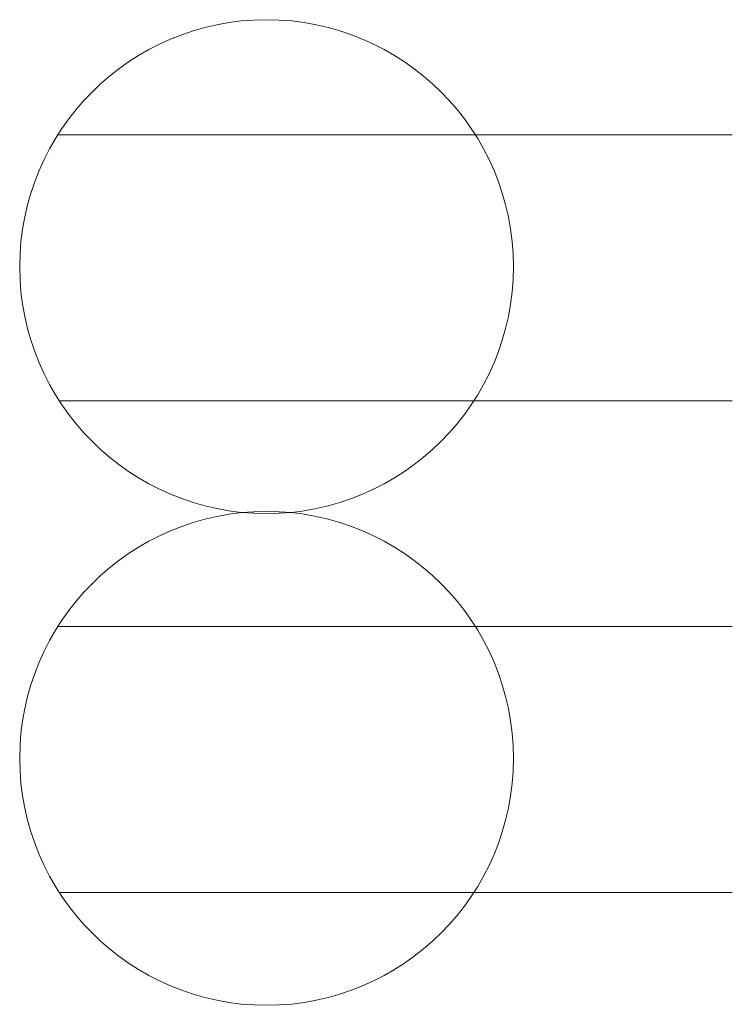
# Model space of a CAD drawing. Header units: inches. Extents: x 132.54 to 137.18, y 323.48 to 329.9.
import ezdxf

# ---------------------------------------------------------------- set-up
doc = ezdxf.new("R2010")
doc.units = ezdxf.units.IN
doc.header["$MEASUREMENT"] = 0
doc.layers.add('00-page-edge', color=7, linetype='Continuous', lineweight=9)

msp = doc.modelspace()

# ---------------------------------------------------------------- linework, layer by layer
at = {"layer": '00-page-edge'}
for p, q in [((137.1753, 329.1485, -15.625), (132.7839, 329.1485, -15.625)), ((137.1753, 327.418, -15.625), (132.7934, 327.418, -15.625)), ((137.1753, 325.949, -15.625), (132.7839, 325.949, -15.625)), ((137.1753, 324.2185, -15.625), (132.7934, 324.2185, -15.625))]:
    msp.add_line(p, q, dxfattribs=at)
for centre in [(134.1431, 328.2907, -15.625), (134.1431, 325.0912, -15.625)]:
    msp.add_circle(centre, 1.6072, dxfattribs=at)

doc.saveas('drawing.dxf')
